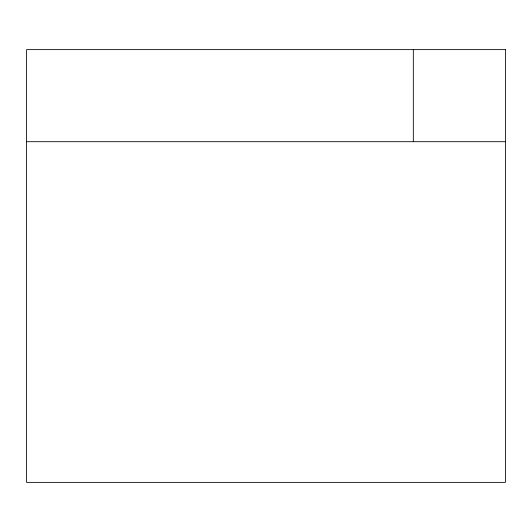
<?xml version="1.0" encoding="UTF-8"?>
<svg xmlns="http://www.w3.org/2000/svg" width="532" height="532" viewBox="0 0 532 532"><rect width="100%" height="100%" fill="white"/><g stroke="black" fill="none" stroke-linecap="round" stroke-linejoin="round"><path stroke-width="0.8" d="M26.6 141.698L505.4 141.698M413.324 49.622L413.324 141.698M505.4 49.622L26.6 49.622L26.6 482.378L505.4 482.378L505.4 49.622"/></g></svg>
